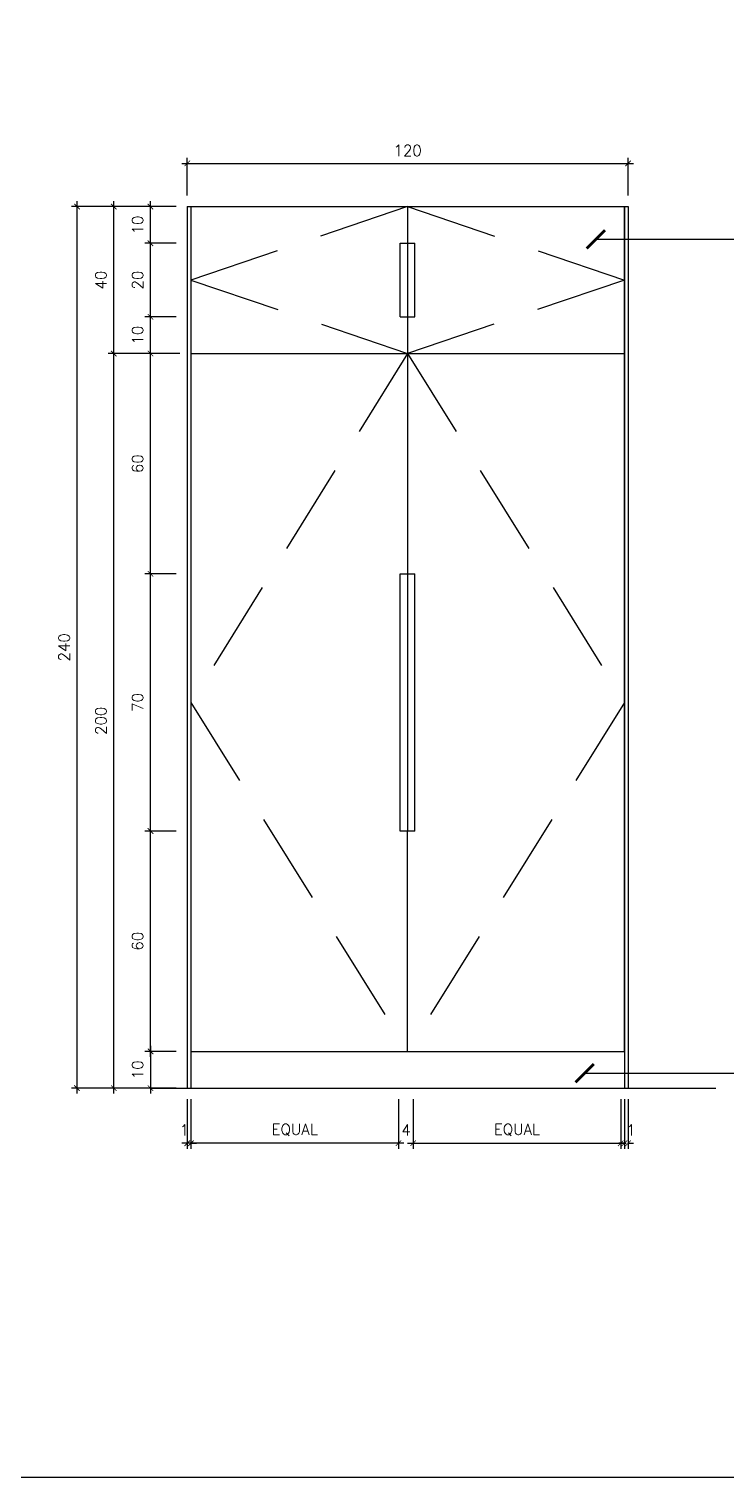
# Model space of a CAD drawing. Header units: centimetres. Extents: x -1287 to 4833, y -4090 to 0.
# Drawn here: x 3208.5 to 3398.2, y -2400 to -2005.8 of the extents above; entities that cross this region are included whole.
import ezdxf

# ---------------------------------------------------------------- set-up
doc = ezdxf.new("R2010")
doc.units = ezdxf.units.CM
doc.header["$LTSCALE"] = 100
doc.header["$MEASUREMENT"] = 0
doc.linetypes.add('HIDDEN', pattern=[0.375, 0.25, -0.125])
for name, color, linetype in [('CABINET', 4, 'Continuous'), ('DIM IN', 1, 'Continuous'), ('HIDDEN', 8, 'HIDDEN'), ('ID_TitleBlock-Text', 3, 'Continuous'), ('WALL SECTION Y-Y FOR XREF$0$TEXT', 3, 'Continuous'), ('WALL-03', 2, 'Continuous')]:
    doc.layers.add(name, color=color, linetype=linetype)
doc.styles.add('ROMANS', font='romans')
doc.styles.add('WALL SECTION Y-Y FOR XREF$0$ART', font='arial.ttf')
doc.styles.add('WALL SECTION Y-Y FOR XREF$0$PL18', font='romans.shx', dxfattribs={"height": 18})
doc.dimstyles.new('AS-17-100', dxfattribs={"dimtxt": 10, "dimasz": 5, "dimexe": 10, "dimexo": 10, "dimgap": 6, "dimtad": 1, "dimtoh": 1, "dimdec": 0, "dimdsep": 46, "dimtxsty": 'ROMANS', "dimblk1": 'ARCHTICK', "dimblk2": 'ARCHTICK', "dimsah": 1, "dimcen": 25, "dimdle": 10, "dimclrd": 1, "dimclre": 1, "dimclrt": 2, "dimadec": 0, "dimazin": 0, "dimtfac": 1, "dimtdec": 0, "dimtofl": 0, "dimtmove": 2, "dimatfit": 3, "dimldrblk": 'ARCHTICK', "dimfxl": 1, "dimtolj": 1, "dimtzin": 0, "dimarcsym": 0})
doc.dimstyles.new('WALL SECTION Y-Y FOR XREF$0$18-MH-100', dxfattribs={"dimtxt": 18, "dimasz": 12, "dimexe": 15, "dimexo": 15, "dimgap": 6, "dimtad": 1, "dimtoh": 1, "dimdec": 0, "dimzin": 0, "dimdsep": 46, "dimtxsty": 'WALL SECTION Y-Y FOR XREF$0$PL18', "dimblk1": 'WALL SECTION Y-Y FOR XREF$0$_ARCHTICK', "dimblk2": 'WALL SECTION Y-Y FOR XREF$0$_ARCHTICK', "dimsah": 1, "dimcen": 25, "dimdle": 15, "dimclrd": 1, "dimclre": 1, "dimclrt": 2, "dimadec": 0, "dimazin": 0, "dimtfac": 1, "dimtdec": 0, "dimtmove": 2, "dimatfit": 3, "dimldrblk": 'WALL SECTION Y-Y FOR XREF$0$_ARCHTICK', "dimfxl": 1, "dimtolj": 1, "dimtzin": 0, "dimarcsym": 0})

# ---------------------------------------------------------------- blocks, each defined once
blk = doc.blocks.new('_ARCHTICK')
at = {"color": 0, "linetype": 'ByBlock', "const_width": 0.15}
blk.add_lwpolyline([(-0.5, -0.5), (0.5, 0.5)], dxfattribs=at)
blk = doc.blocks.new('*D32')
at = {"layer": 'Defpoints', "color": 0, "transparency": 16777216}
for p in [(3231.57, -2094.12), (3251.57, -2094.12), (3251.57, -2294.12)]:
    blk.add_point(p, dxfattribs=at)
at = {"layer": 'DIM IN', "color": 1, "lineweight": -2, "transparency": 16777216}
for p, q in [((3231.57, -2295.62), (3231.57, -2092.62)), ((3248.57, -2094.12), (3230.07, -2094.12)), ((3248.57, -2294.12), (3230.07, -2294.12))]:
    blk.add_line(p, q, dxfattribs=at)
at = {"layer": 'DIM IN', "color": 1, "lineweight": -2, "transparency": 16777216, "xscale": 1.5, "yscale": 1.5, "zscale": 1.5}
for p, rotation in [((3231.57, -2094.12), 90), ((3231.57, -2294.12), 270)]:
    blk.add_blockref('_ARCHTICK', p, dxfattribs=dict(at, rotation=rotation))
at = {"layer": 'DIM IN', "color": 2, "transparency": 16777216, "insert": (3228.07, -2194.12), "char_height": 3, "attachment_point": 5, "rotation": 90, "style": 'ROMANS'}
blk.add_mtext('\\A1;200', dxfattribs=at)
blk = doc.blocks.new('*D33')
at = {"layer": 'Defpoints', "color": 0, "transparency": 16777216}
for p in [(3241.57, -2154.12), (3251.57, -2154.12), (3251.57, -2224.12)]:
    blk.add_point(p, dxfattribs=at)
at = {"layer": 'DIM IN', "color": 1, "lineweight": -2, "transparency": 16777216}
for p, q in [((3248.57, -2154.12), (3240.07, -2154.12)), ((3241.57, -2225.62), (3241.57, -2152.62)), ((3248.57, -2224.12), (3240.07, -2224.12))]:
    blk.add_line(p, q, dxfattribs=at)
at = {"layer": 'DIM IN', "color": 1, "lineweight": -2, "transparency": 16777216, "xscale": 1.5, "yscale": 1.5, "zscale": 1.5}
for p, rotation in [((3241.57, -2154.12), 90), ((3241.57, -2224.12), 270)]:
    blk.add_blockref('_ARCHTICK', p, dxfattribs=dict(at, rotation=rotation))
at = {"layer": 'DIM IN', "color": 2, "transparency": 16777216, "insert": (3238.07, -2189.12), "char_height": 3, "attachment_point": 5, "rotation": 90, "style": 'ROMANS'}
blk.add_mtext('\\A1;70', dxfattribs=at)
blk = doc.blocks.new('*D34')
at = {"layer": 'Defpoints', "color": 0, "transparency": 16777216}
for p in [(3221.57, -2054.12), (3251.57, -2054.12), (3251.57, -2294.12)]:
    blk.add_point(p, dxfattribs=at)
at = {"layer": 'DIM IN', "color": 1, "lineweight": -2, "transparency": 16777216}
for p, q in [((3221.57, -2295.62), (3221.57, -2052.62)), ((3248.57, -2054.12), (3220.07, -2054.12)), ((3248.57, -2294.12), (3220.07, -2294.12))]:
    blk.add_line(p, q, dxfattribs=at)
at = {"layer": 'DIM IN', "color": 1, "lineweight": -2, "transparency": 16777216, "xscale": 1.5, "yscale": 1.5, "zscale": 1.5}
for p, rotation in [((3221.57, -2054.12), 90), ((3221.57, -2294.12), 270)]:
    blk.add_blockref('_ARCHTICK', p, dxfattribs=dict(at, rotation=rotation))
at = {"layer": 'DIM IN', "color": 2, "transparency": 16777216, "insert": (3218.07, -2174.12), "char_height": 3, "attachment_point": 5, "rotation": 90, "style": 'ROMANS'}
blk.add_mtext('\\A1;240', dxfattribs=at)
blk = doc.blocks.new('*D35')
at = {"layer": 'Defpoints', "color": 0, "transparency": 16777216}
for p in [(3241.57, -2224.12), (3251.57, -2224.12), (3251.57, -2284.12)]:
    blk.add_point(p, dxfattribs=at)
at = {"layer": 'DIM IN', "color": 1, "lineweight": -2, "transparency": 16777216}
for p, q in [((3241.57, -2285.62), (3241.57, -2222.62)), ((3248.57, -2224.12), (3240.07, -2224.12)), ((3248.57, -2284.12), (3240.07, -2284.12))]:
    blk.add_line(p, q, dxfattribs=at)
at = {"layer": 'DIM IN', "color": 1, "lineweight": -2, "transparency": 16777216, "xscale": 1.5, "yscale": 1.5, "zscale": 1.5}
for p, rotation in [((3241.57, -2224.12), 90), ((3241.57, -2284.12), 270)]:
    blk.add_blockref('_ARCHTICK', p, dxfattribs=dict(at, rotation=rotation))
at = {"layer": 'DIM IN', "color": 2, "transparency": 16777216, "insert": (3238.07, -2254.12), "char_height": 3, "attachment_point": 5, "rotation": 90, "style": 'ROMANS'}
blk.add_mtext('\\A1;60', dxfattribs=at)
blk = doc.blocks.new('*D36')
at = {"layer": 'Defpoints', "color": 0, "transparency": 16777216}
for p in [(3251.57, -2294.12), (3252.57, -2294.12), (3252.57, -2309.12)]:
    blk.add_point(p, dxfattribs=at)
at = {"layer": 'DIM IN', "color": 1, "lineweight": -2, "transparency": 16777216}
for p, q in [((3251.57, -2297.12), (3251.57, -2310.62)), ((3252.57, -2297.12), (3252.57, -2310.62)), ((3251.57, -2309.12), (3250.07, -2309.12)), ((3252.57, -2309.12), (3254.07, -2309.12))]:
    blk.add_line(p, q, dxfattribs=at)
at = {"layer": 'DIM IN', "color": 1, "lineweight": -2, "transparency": 16777216, "xscale": 1.5, "yscale": 1.5, "zscale": 1.5}
blk.add_blockref('_ARCHTICK', (3251.57, -2309.12), dxfattribs=at)
at = {"layer": 'DIM IN', "color": 1, "lineweight": -2, "transparency": 16777216, "xscale": 1.5, "yscale": 1.5, "zscale": 1.5, "rotation": 180}
blk.add_blockref('_ARCHTICK', (3252.57, -2309.12), dxfattribs=at)
at = {"layer": 'DIM IN', "color": 2, "transparency": 16777216, "insert": (3250.78, -2305.54), "char_height": 3, "attachment_point": 5, "style": 'ROMANS'}
blk.add_mtext('\\A1;1', dxfattribs=at)
blk = doc.blocks.new('*D37')
at = {"layer": 'Defpoints', "color": 0, "transparency": 16777216}
for p in [(3309.07, -2294.12), (3313.07, -2294.12), (3313.07, -2309.12)]:
    blk.add_point(p, dxfattribs=at)
at = {"layer": 'DIM IN', "color": 1, "lineweight": -2, "transparency": 16777216}
for p, q in [((3309.07, -2297.12), (3309.07, -2310.62)), ((3313.07, -2297.12), (3313.07, -2310.62)), ((3309.07, -2309.12), (3307.57, -2309.12)), ((3313.07, -2309.12), (3314.57, -2309.12))]:
    blk.add_line(p, q, dxfattribs=at)
at = {"layer": 'DIM IN', "color": 1, "lineweight": -2, "transparency": 16777216, "xscale": 1.5, "yscale": 1.5, "zscale": 1.5}
blk.add_blockref('_ARCHTICK', (3309.07, -2309.12), dxfattribs=at)
at = {"layer": 'DIM IN', "color": 1, "lineweight": -2, "transparency": 16777216, "xscale": 1.5, "yscale": 1.5, "zscale": 1.5, "rotation": 180}
blk.add_blockref('_ARCHTICK', (3313.07, -2309.12), dxfattribs=at)
at = {"layer": 'DIM IN', "color": 2, "transparency": 16777216, "insert": (3311.18, -2305.49), "char_height": 3, "attachment_point": 5, "style": 'ROMANS'}
blk.add_mtext('\\A1;4', dxfattribs=at)
blk = doc.blocks.new('*D38')
at = {"layer": 'Defpoints', "color": 0, "transparency": 16777216}
for p in [(3313.07, -2294.12), (3369.57, -2294.12), (3369.57, -2309.12)]:
    blk.add_point(p, dxfattribs=at)
at = {"layer": 'DIM IN', "color": 1, "lineweight": -2, "transparency": 16777216}
for p, q in [((3313.07, -2297.12), (3313.07, -2310.62)), ((3369.57, -2297.12), (3369.57, -2310.62)), ((3311.57, -2309.12), (3371.07, -2309.12))]:
    blk.add_line(p, q, dxfattribs=at)
at = {"layer": 'DIM IN', "color": 1, "lineweight": -2, "transparency": 16777216, "xscale": 1.5, "yscale": 1.5, "zscale": 1.5, "rotation": 180}
blk.add_blockref('_ARCHTICK', (3313.07, -2309.12), dxfattribs=at)
at = {"layer": 'DIM IN', "color": 1, "lineweight": -2, "transparency": 16777216, "xscale": 1.5, "yscale": 1.5, "zscale": 1.5}
blk.add_blockref('_ARCHTICK', (3369.57, -2309.12), dxfattribs=at)
at = {"layer": 'DIM IN', "color": 2, "transparency": 16777216, "insert": (3341.32, -2305.48), "char_height": 3, "attachment_point": 5, "style": 'ROMANS'}
blk.add_mtext('\\A1;EQUAL', dxfattribs=at)
blk = doc.blocks.new('*D39')
at = {"layer": 'Defpoints', "color": 0, "transparency": 16777216}
for p in [(3252.57, -2294.12), (3309.07, -2294.12), (3252.57, -2309.12)]:
    blk.add_point(p, dxfattribs=at)
at = {"layer": 'DIM IN', "color": 1, "lineweight": -2, "transparency": 16777216}
for p, q in [((3252.57, -2297.12), (3252.57, -2310.62)), ((3309.07, -2297.12), (3309.07, -2310.62)), ((3310.57, -2309.12), (3251.07, -2309.12))]:
    blk.add_line(p, q, dxfattribs=at)
at = {"layer": 'DIM IN', "color": 1, "lineweight": -2, "transparency": 16777216, "xscale": 1.5, "yscale": 1.5, "zscale": 1.5, "rotation": 180}
blk.add_blockref('_ARCHTICK', (3252.57, -2309.12), dxfattribs=at)
at = {"layer": 'DIM IN', "color": 1, "lineweight": -2, "transparency": 16777216, "xscale": 1.5, "yscale": 1.5, "zscale": 1.5}
blk.add_blockref('_ARCHTICK', (3309.07, -2309.12), dxfattribs=at)
at = {"layer": 'DIM IN', "color": 2, "transparency": 16777216, "insert": (3280.82, -2305.48), "char_height": 3, "attachment_point": 5, "style": 'ROMANS'}
blk.add_mtext('\\A1;EQUAL', dxfattribs=at)
blk = doc.blocks.new('*D40')
at = {"layer": 'Defpoints', "color": 0, "transparency": 16777216}
for p in [(3231.57, -2054.12), (3251.57, -2054.12), (3252.57, -2094.12)]:
    blk.add_point(p, dxfattribs=at)
at = {"layer": 'DIM IN', "color": 1, "lineweight": -2, "transparency": 16777216}
for p, q in [((3231.57, -2095.62), (3231.57, -2052.62)), ((3248.57, -2054.12), (3230.07, -2054.12)), ((3249.57, -2094.12), (3230.07, -2094.12))]:
    blk.add_line(p, q, dxfattribs=at)
at = {"layer": 'DIM IN', "color": 1, "lineweight": -2, "transparency": 16777216, "xscale": 1.5, "yscale": 1.5, "zscale": 1.5}
for p, rotation in [((3231.57, -2054.12), 90), ((3231.57, -2094.12), 270)]:
    blk.add_blockref('_ARCHTICK', p, dxfattribs=dict(at, rotation=rotation))
at = {"layer": 'DIM IN', "color": 2, "transparency": 16777216, "insert": (3228.07, -2074.12), "char_height": 3, "attachment_point": 5, "rotation": 90, "style": 'ROMANS'}
blk.add_mtext('\\A1;40', dxfattribs=at)
blk = doc.blocks.new('*D41')
at = {"layer": 'Defpoints', "color": 0, "transparency": 16777216}
for p in [(3251.57, -2284.12), (3241.57, -2294.12), (3251.57, -2294.12)]:
    blk.add_point(p, dxfattribs=at)
at = {"layer": 'DIM IN', "color": 1, "lineweight": -2, "transparency": 16777216}
for p, q in [((3241.57, -2282.62), (3241.57, -2295.62)), ((3248.57, -2284.12), (3240.07, -2284.12)), ((3248.57, -2294.12), (3240.07, -2294.12))]:
    blk.add_line(p, q, dxfattribs=at)
at = {"layer": 'DIM IN', "color": 1, "lineweight": -2, "transparency": 16777216, "xscale": 1.5, "yscale": 1.5, "zscale": 1.5}
for p, rotation in [((3241.57, -2284.12), 90), ((3241.57, -2294.12), 270)]:
    blk.add_blockref('_ARCHTICK', p, dxfattribs=dict(at, rotation=rotation))
at = {"layer": 'DIM IN', "color": 2, "transparency": 16777216, "insert": (3238.07, -2289.12), "char_height": 3, "attachment_point": 5, "rotation": 90, "style": 'ROMANS'}
blk.add_mtext('\\A1;10', dxfattribs=at)
blk = doc.blocks.new('*D42')
at = {"layer": 'Defpoints', "color": 0, "transparency": 16777216}
for p in [(3241.57, -2094.12), (3251.57, -2094.12), (3251.57, -2154.12)]:
    blk.add_point(p, dxfattribs=at)
at = {"layer": 'DIM IN', "color": 1, "lineweight": -2, "transparency": 16777216}
for p, q in [((3241.57, -2155.62), (3241.57, -2092.62)), ((3248.57, -2094.12), (3240.07, -2094.12)), ((3248.57, -2154.12), (3240.07, -2154.12))]:
    blk.add_line(p, q, dxfattribs=at)
at = {"layer": 'DIM IN', "color": 1, "lineweight": -2, "transparency": 16777216, "xscale": 1.5, "yscale": 1.5, "zscale": 1.5}
for p, rotation in [((3241.57, -2094.12), 90), ((3241.57, -2154.12), 270)]:
    blk.add_blockref('_ARCHTICK', p, dxfattribs=dict(at, rotation=rotation))
at = {"layer": 'DIM IN', "color": 2, "transparency": 16777216, "insert": (3238.07, -2124.12), "char_height": 3, "attachment_point": 5, "rotation": 90, "style": 'ROMANS'}
blk.add_mtext('\\A1;60', dxfattribs=at)
blk = doc.blocks.new('*D43')
at = {"layer": 'Defpoints', "color": 0, "transparency": 16777216}
for p in [(3241.57, -2084.12), (3251.57, -2084.12), (3251.57, -2094.12)]:
    blk.add_point(p, dxfattribs=at)
at = {"layer": 'DIM IN', "color": 1, "lineweight": -2, "transparency": 16777216}
for p, q in [((3248.57, -2084.12), (3240.07, -2084.12)), ((3241.57, -2095.62), (3241.57, -2082.62)), ((3248.57, -2094.12), (3240.07, -2094.12))]:
    blk.add_line(p, q, dxfattribs=at)
at = {"layer": 'DIM IN', "color": 1, "lineweight": -2, "transparency": 16777216, "xscale": 1.5, "yscale": 1.5, "zscale": 1.5}
for p, rotation in [((3241.57, -2084.12), 90), ((3241.57, -2094.12), 270)]:
    blk.add_blockref('_ARCHTICK', p, dxfattribs=dict(at, rotation=rotation))
at = {"layer": 'DIM IN', "color": 2, "transparency": 16777216, "insert": (3238.07, -2089.12), "char_height": 3, "attachment_point": 5, "rotation": 90, "style": 'ROMANS'}
blk.add_mtext('\\A1;10', dxfattribs=at)
blk = doc.blocks.new('*D44')
at = {"layer": 'Defpoints', "color": 0, "transparency": 16777216}
for p in [(3241.57, -2064.12), (3251.57, -2064.12), (3251.57, -2084.12)]:
    blk.add_point(p, dxfattribs=at)
at = {"layer": 'DIM IN', "color": 1, "lineweight": -2, "transparency": 16777216}
for p, q in [((3248.57, -2064.12), (3240.07, -2064.12)), ((3241.57, -2085.62), (3241.57, -2062.62)), ((3248.57, -2084.12), (3240.07, -2084.12))]:
    blk.add_line(p, q, dxfattribs=at)
at = {"layer": 'DIM IN', "color": 1, "lineweight": -2, "transparency": 16777216, "xscale": 1.5, "yscale": 1.5, "zscale": 1.5}
for p, rotation in [((3241.57, -2064.12), 90), ((3241.57, -2084.12), 270)]:
    blk.add_blockref('_ARCHTICK', p, dxfattribs=dict(at, rotation=rotation))
at = {"layer": 'DIM IN', "color": 2, "transparency": 16777216, "insert": (3238.07, -2074.12), "char_height": 3, "attachment_point": 5, "rotation": 90, "style": 'ROMANS'}
blk.add_mtext('\\A1;20', dxfattribs=at)
blk = doc.blocks.new('*D246')
at = {"layer": 'Defpoints', "color": 0, "transparency": 16777216}
for p in [(3241.57, -2054.12), (3251.57, -2054.12), (3251.57, -2064.12)]:
    blk.add_point(p, dxfattribs=at)
at = {"layer": 'DIM IN', "color": 1, "lineweight": -2, "transparency": 16777216}
for p, q in [((3241.57, -2065.62), (3241.57, -2052.62)), ((3248.57, -2054.12), (3240.07, -2054.12)), ((3248.57, -2064.12), (3240.07, -2064.12))]:
    blk.add_line(p, q, dxfattribs=at)
at = {"layer": 'DIM IN', "color": 1, "lineweight": -2, "transparency": 16777216, "xscale": 1.5, "yscale": 1.5, "zscale": 1.5}
for p, rotation in [((3241.57, -2054.12), 90), ((3241.57, -2064.12), 270)]:
    blk.add_blockref('_ARCHTICK', p, dxfattribs=dict(at, rotation=rotation))
at = {"layer": 'DIM IN', "color": 2, "transparency": 16777216, "insert": (3238.07, -2059.12), "char_height": 3, "attachment_point": 5, "rotation": 90, "style": 'ROMANS'}
blk.add_mtext('\\A1;10', dxfattribs=at)
blk = doc.blocks.new('WALL SECTION Y-Y FOR XREF$0$_ARCHTICK')
at = {"color": 0, "linetype": 'ByBlock', "const_width": 0.15}
blk.add_lwpolyline([(-0.5, -0.5), (0.5, 0.5)], dxfattribs=at)
blk = doc.blocks.new('*D61')
at = {"layer": 'Defpoints', "color": 0, "transparency": 16777216}
for p in [(3371.57, -2042.35), (3251.57, -2054.12), (3371.57, -2054.12)]:
    blk.add_point(p, dxfattribs=at)
at = {"layer": 'DIM IN', "color": 1, "lineweight": -2, "transparency": 16777216}
for p, q in [((3251.57, -2051.12), (3251.57, -2040.85)), ((3371.57, -2051.12), (3371.57, -2040.85)), ((3250.07, -2042.35), (3373.07, -2042.35))]:
    blk.add_line(p, q, dxfattribs=at)
at = {"layer": 'DIM IN', "color": 1, "lineweight": -2, "transparency": 16777216, "xscale": 1.5, "yscale": 1.5, "zscale": 1.5, "rotation": 180}
blk.add_blockref('_ARCHTICK', (3251.57, -2042.35), dxfattribs=at)
at = {"layer": 'DIM IN', "color": 1, "lineweight": -2, "transparency": 16777216, "xscale": 1.5, "yscale": 1.5, "zscale": 1.5}
blk.add_blockref('_ARCHTICK', (3371.57, -2042.35), dxfattribs=at)
at = {"layer": 'DIM IN', "color": 2, "transparency": 16777216, "insert": (3311.57, -2038.85), "char_height": 3, "attachment_point": 5, "style": 'ROMANS'}
blk.add_mtext('\\A1;120', dxfattribs=at)
blk = doc.blocks.new('*D62')
at = {"layer": 'Defpoints', "color": 0, "transparency": 16777216}
for p in [(3370.57, -2294.12), (3371.57, -2294.12), (3370.57, -2309.12)]:
    blk.add_point(p, dxfattribs=at)
at = {"layer": 'DIM IN', "color": 1, "lineweight": -2, "transparency": 16777216}
for p, q in [((3370.57, -2297.12), (3370.57, -2310.62)), ((3371.57, -2297.12), (3371.57, -2310.62)), ((3370.57, -2309.12), (3369.07, -2309.12)), ((3371.57, -2309.12), (3373.07, -2309.12))]:
    blk.add_line(p, q, dxfattribs=at)
at = {"layer": 'DIM IN', "color": 1, "lineweight": -2, "transparency": 16777216, "xscale": 1.5, "yscale": 1.5, "zscale": 1.5}
for p, rotation in [((3370.57, -2309.12), 3.387163513571386e-10), ((3371.57, -2309.12), 180.0000000003387)]:
    blk.add_blockref('_ARCHTICK', p, dxfattribs=dict(at, rotation=rotation))
at = {"layer": 'DIM IN', "color": 2, "transparency": 16777216, "insert": (3372.36, -2305.54), "char_height": 3, "attachment_point": 5, "style": 'ROMANS'}
blk.add_mtext('\\A1;1', dxfattribs=at)

msp = doc.modelspace()

# ---------------------------------------------------------------- linework, layer by layer
at = {"layer": 'CABINET', "color": 2}
for p, q in [((3251.57, -2054.12), (3251.57, -2294.12)), ((3251.57, -2054.12), (3371.57, -2054.12)), ((3371.57, -2054.12), (3371.57, -2294.12))]:
    msp.add_line(p, q, dxfattribs=at)
at = {"layer": 'CABINET', "color": 1}
for p, q in [((3252.57, -2054.12), (3252.57, -2294.12)), ((3311.57, -2054.12), (3311.57, -2094.12)), ((3370.57, -2284.12), (3370.57, -2054.12)), ((3370.57, -2054.12), (3370.57, -2294.12)), ((3309.57, -2064.12), (3313.57, -2064.12)), ((3309.57, -2084.12), (3309.57, -2064.12)), ((3313.57, -2084.12), (3313.57, -2064.12)), ((3309.57, -2084.12), (3313.57, -2084.12)), ((3252.57, -2094.12), (3370.57, -2094.12)), ((3311.57, -2094.12), (3311.57, -2154.12)), ((3309.57, -2224.12), (3309.57, -2154.12)), ((3309.57, -2154.12), (3313.57, -2154.12)), ((3313.57, -2224.12), (3313.57, -2154.12)), ((3313.57, -2224.12), (3309.57, -2224.12)), ((3311.57, -2284.12), (3311.57, -2224.12)), ((3252.57, -2284.12), (3370.57, -2284.12))]:
    msp.add_line(p, q, dxfattribs=at)
at = {"layer": 'CABINET', "color": 8}
msp.add_line((3311.57, -2154.12), (3311.57, -2224.12), dxfattribs=at)
at = {"layer": 'HIDDEN'}
for points in [[(3311.57, -2054.12), (3252.57, -2074.12), (3311.57, -2094.12)], [(3311.57, -2054.12), (3370.57, -2074.12), (3311.57, -2094.12)], [(3311.57, -2094.12), (3252.57, -2189.12), (3311.57, -2284.12)], [(3311.57, -2094.12), (3370.57, -2189.12), (3311.57, -2284.12)]]:
    msp.add_lwpolyline(points, dxfattribs=at)
at = {"layer": 'ID_TitleBlock-Text'}
msp.add_lwpolyline([(2848.46, -2400), (4317.84, -2400), (4317.84, -1600), (2848.46, -1600)], close=True, dxfattribs=at)
at = {"layer": 'WALL-03'}
msp.add_line((3241.57, -2294.12), (3395.42, -2294.12), dxfattribs=at)

# ---------------------------------------------------------------- dimensions: what is measured, and where the dimension line sits
at = {"layer": 'DIM IN', "color": 1}
dim = msp.add_linear_dim(base=(3371.57, -2042.35), p1=(3251.57, -2054.12), p2=(3371.57, -2054.12), dimstyle='AS-17-100', override={"dimtxt": 3, "dimasz": 1.5, "dimexe": 1.5, "dimexo": 3, "dimgap": 2, "dimdec": 1, "dimdle": 1.5}, dxfattribs=at)
dim.commit()
dim.dimension.update_dxf_attribs({"geometry": '*D61', "text_midpoint": (3311.57, -2038.85)})
at = {"layer": 'DIM IN'}
for base, p1, p2, picture, middle in [((3221.57, -2054.12), (3251.57, -2294.12), (3251.57, -2054.12), '*D34', (3218.07, -2174.12)), ((3231.57, -2054.12), (3252.57, -2094.12), (3251.57, -2054.12), '*D40', (3228.07, -2074.12)), ((3241.57, -2054.12), (3251.57, -2064.12), (3251.57, -2054.12), '*D246', (3238.07, -2059.12)), ((3241.57, -2064.12), (3251.57, -2084.12), (3251.57, -2064.12), '*D44', (3238.07, -2074.12)), ((3241.57, -2084.12), (3251.57, -2094.12), (3251.57, -2084.12), '*D43', (3238.07, -2089.12)), ((3231.57, -2094.12), (3251.57, -2294.12), (3251.57, -2094.12), '*D32', (3228.07, -2194.12)), ((3241.57, -2094.12), (3251.57, -2154.12), (3251.57, -2094.12), '*D42', (3238.07, -2124.12)), ((3241.57, -2154.12), (3251.57, -2224.12), (3251.57, -2154.12), '*D33', (3238.07, -2189.12)), ((3241.57, -2224.12), (3251.57, -2284.12), (3251.57, -2224.12), '*D35', (3238.07, -2254.12)), ((3241.57, -2294.12), (3251.57, -2284.12), (3251.57, -2294.12), '*D41', (3238.07, -2289.12))]:
    dim = msp.add_linear_dim(base=base, p1=p1, p2=p2, angle=90, dimstyle='AS-17-100', override={"dimtxt": 3, "dimasz": 1.5, "dimexe": 1.5, "dimexo": 3, "dimgap": 2, "dimdec": 1, "dimdle": 1.5}, dxfattribs=at)
    dim.commit()
    dim.dimension.update_dxf_attribs({"geometry": picture, "text_midpoint": middle})
for base, p1, p2, picture, middle in [((3252.57, -2309.12), (3251.57, -2294.12), (3252.57, -2294.12), '*D36', (3250.78, -2305.54)), ((3313.07, -2309.12), (3309.07, -2294.12), (3313.07, -2294.12), '*D37', (3311.18, -2305.49))]:
    dim = msp.add_linear_dim(base=base, p1=p1, p2=p2, dimstyle='AS-17-100', override={"dimtxt": 3, "dimasz": 1.5, "dimexe": 1.5, "dimexo": 3, "dimgap": 2, "dimdec": 1, "dimdle": 1.5}, dxfattribs=at)
    dim.commit()
    dim.dimension.update_dxf_attribs({"geometry": picture, "text_midpoint": middle, "dimtype": 160})
for base, p1, p2, picture, middle in [((3252.57, -2309.12), (3309.07, -2294.12), (3252.57, -2294.12), '*D39', (3280.82, -2305.48)), ((3369.57, -2309.12), (3313.07, -2294.12), (3369.57, -2294.12), '*D38', (3341.32, -2305.48))]:
    dim = msp.add_linear_dim(base=base, p1=p1, p2=p2, text='EQUAL', dimstyle='AS-17-100', override={"dimtxt": 3, "dimasz": 1.5, "dimexe": 1.5, "dimexo": 3, "dimgap": 2, "dimdec": 1, "dimdle": 1.5}, dxfattribs=at)
    dim.commit()
    dim.dimension.update_dxf_attribs({"geometry": picture, "text_midpoint": middle})
dim = msp.add_linear_dim(base=(3370.57, -2309.12), p1=(3371.57, -2294.12), p2=(3370.57, -2294.12), angle=180, dimstyle='AS-17-100', override={"dimtxt": 3, "dimasz": 1.5, "dimexe": 1.5, "dimexo": 3, "dimgap": 2, "dimdec": 1, "dimdle": 1.5}, dxfattribs=at)
dim.commit()
dim.dimension.update_dxf_attribs({"geometry": '*D62', "text_midpoint": (3372.36, -2305.54), "dimtype": 160})

# ---------------------------------------------------------------- leaders
at = {"layer": 'WALL SECTION Y-Y FOR XREF$0$TEXT'}
for points in [[(3362.83, -2063.03), (3406.01, -2063.03), (3453.81, -2063.03)], [(3359.77, -2290.04), (3411.05, -2290.04), (3443.16, -2290.04)]]:
    msp.add_leader(points, dimstyle='WALL SECTION Y-Y FOR XREF$0$18-MH-100', override={"dimasz": 5, "dimtad": 0, "dimtxsty": 'WALL SECTION Y-Y FOR XREF$0$ART'}, dxfattribs=at)

doc.saveas('drawing.dxf')
